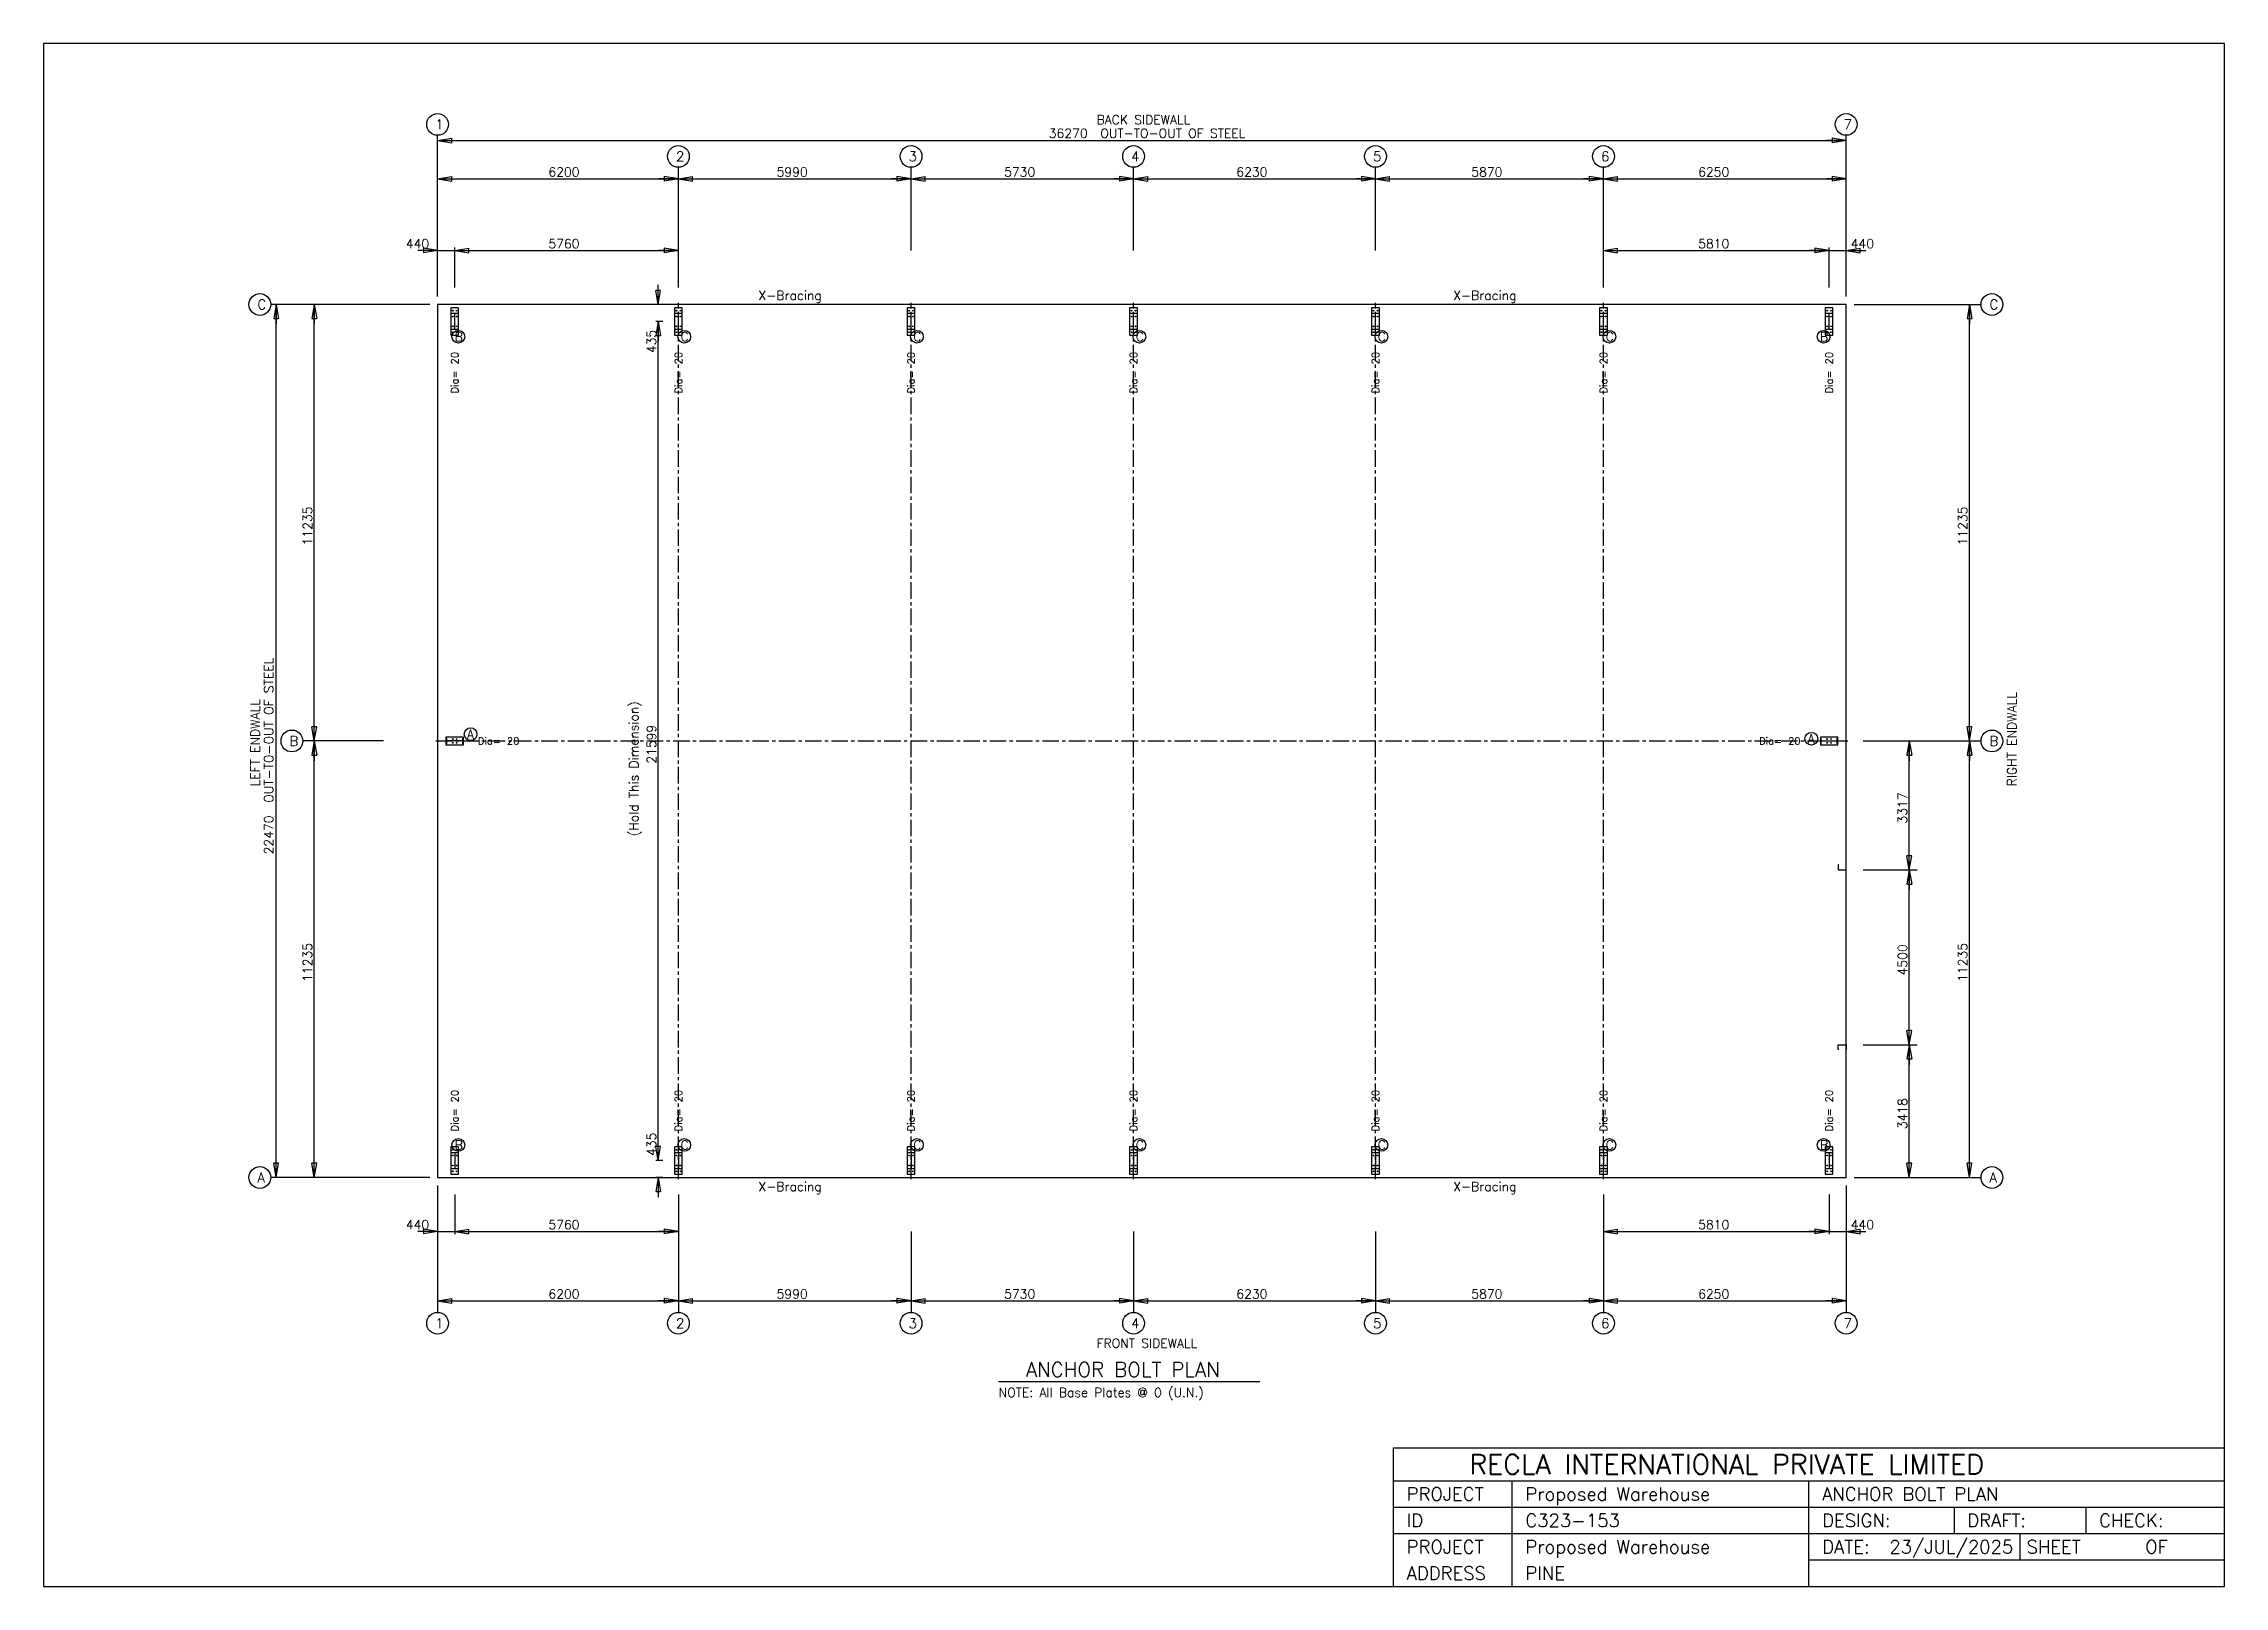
# Model space of a CAD drawing. Extents: x 0 to 56155, y 0 to 39709.
import ezdxf

# ---------------------------------------------------------------- set-up
doc = ezdxf.new("R2010")
doc.units = 0
doc.linetypes.add('CENTER', pattern=[679.206, 424.503, -84.901, 84.901, -84.901])
doc.linetypes.add('CONTIN', pattern=[0])
doc.layers.get('0').update_dxf_attribs({"linetype": 'CONTIN'})
for name, color, linetype in [('1', 7, 'CONTIN'), ('10', 10, 'CONTIN'), ('11', 7, 'CONTIN'), ('12', 6, 'CONTIN'), ('13', 1, 'CONTIN'), ('14', 7, 'CONTIN'), ('15', 7, 'CONTIN'), ('16', 7, 'CONTIN'), ('2', 6, 'CONTIN'), ('22', 7, 'CONTIN'), ('27', 1, 'CENTER')]:
    doc.layers.add(name, color=color, linetype=linetype)
doc.styles.add('SIMPLEX', font='SIMPLEX')

# ---------------------------------------------------------------- blocks, each defined once
blk = doc.blocks.new('WCOL')
for p, q in [((-224.138, 437.069), (224.138, 437.069)), ((-224.138, 0), (224.138, 0)), ((0, 437.069), (0, 0))]:
    blk.add_line(p, q)
blk = doc.blocks.new('BOLT_0')
at = {"layer": '1'}
blk.add_circle((0, 0), 25.4, dxfattribs=at)
blk = doc.blocks.new('SCCOL')
for p, q in [((224.138, 437.069), (0, 437.069)), ((0, 437.069), (0, 0)), ((0, 0), (224.138, 0)), ((224.138, 399.712), (224.138, 437.069)), ((224.138, 0), (224.138, 37.356))]:
    blk.add_line(p, q)
blk = doc.blocks.new('ARROW')
at = {"layer": '2'}
for p, q in [((0, 0), (-509.913, 0)), ((0, 0), (-364.224, 60.704)), ((-364.224, 60.704), (-364.224, -60.704)), ((0, 0), (-364.224, -60.704))]:
    blk.add_line(p, q, dxfattribs=at)
blk = doc.blocks.new('ANCHOR')
for p, q in [((0, 22470), (0, 0)), ((36270, 22470), (0, 22470)), ((36270, 0), (36270, 22470)), ((0, 0), (36270, 0))]:
    blk.add_line(p, q)
at = {"layer": '10'}
for p, q in [((540, 22387), (340, 22387)), ((340, 22387), (340, 21682.191)), ((540, 21682.191), (540, 22387)), ((6300, 22387), (6100, 22387)), ((6100, 22387), (6100, 21682.191)), ((6300, 21682.191), (6300, 22387)), ((12290, 22387), (12090, 22387)), ((12090, 22387), (12090, 21682.191)), ((12290, 21682.191), (12290, 22387)), ((18020, 22387), (17820, 22387)), ((17820, 22387), (17820, 21682.191)), ((18020, 21682.191), (18020, 22387)), ((24250, 22387), (24050, 22387)), ((24050, 22387), (24050, 21682.191)), ((24250, 21682.191), (24250, 22387)), ((30120, 22387), (29920, 22387)), ((29920, 22387), (29920, 21682.191)), ((30120, 21682.191), (30120, 22387)), ((35930, 22387), (35730, 22387)), ((35730, 22387), (35730, 21682.191)), ((35930, 21682.191), (35930, 22387)), ((340, 21682.191), (540, 21682.191)), ((6100, 21682.191), (6300, 21682.191)), ((12090, 21682.191), (12290, 21682.191)), ((17820, 21682.191), (18020, 21682.191)), ((24050, 21682.191), (24250, 21682.191)), ((29920, 21682.191), (30120, 21682.191)), ((35730, 21682.191), (35930, 21682.191)), ((665, 11335), (215, 11335)), ((215, 11335), (215, 11135)), ((665, 11135), (665, 11335)), ((36055, 11335), (35605, 11335)), ((35605, 11335), (35605, 11135)), ((36055, 11135), (36055, 11335)), ((215, 11135), (665, 11135)), ((35605, 11135), (36055, 11135)), ((340, 787.81), (340, 83)), ((540, 787.81), (340, 787.81)), ((540, 83), (540, 787.81)), ((6100, 787.81), (6100, 83)), ((6300, 787.81), (6100, 787.81)), ((6300, 83), (6300, 787.81)), ((12090, 787.81), (12090, 83)), ((12290, 787.81), (12090, 787.81)), ((12290, 83), (12290, 787.81)), ((17820, 787.81), (17820, 83)), ((18020, 787.81), (17820, 787.81)), ((18020, 83), (18020, 787.81)), ((24050, 787.81), (24050, 83)), ((24250, 787.81), (24050, 787.81)), ((24250, 83), (24250, 787.81)), ((29920, 787.81), (29920, 83)), ((30120, 787.81), (29920, 787.81)), ((30120, 83), (30120, 787.81)), ((35730, 787.81), (35730, 83)), ((35930, 787.81), (35730, 787.81)), ((35930, 83), (35930, 787.81)), ((340, 83), (540, 83)), ((6100, 83), (6300, 83)), ((12090, 83), (12290, 83)), ((17820, 83), (18020, 83)), ((24050, 83), (24250, 83)), ((29920, 83), (30120, 83)), ((35730, 83), (35930, 83))]:
    blk.add_line(p, q, dxfattribs=at)
at = {"layer": '12'}
for p, q in [((0, 22673.762), (0, 26826.25)), ((36270, 22673.762), (36270, 26826.25)), ((6200, 23862.371), (6200, 26001.863)), ((12190, 23862.371), (12190, 26001.863)), ((17920, 23862.371), (17920, 26001.863)), ((24150, 23862.371), (24150, 26001.863)), ((30020, 23862.371), (30020, 26001.863)), ((0, 22907.238), (0, 23932.84)), ((440, 22907.238), (440, 23932.84)), ((6200, 22907.238), (6200, 23932.84)), ((30020, 22907.238), (30020, 23932.84)), ((35830, 22907.238), (35830, 23932.84)), ((36270, 22907.238), (36270, 23932.84)), ((-203.762, 22470), (-4296.822, 22470)), ((36473.762, 22470), (39742.441, 22470)), ((-1392.37, 11235), (-3472.436, 11235)), ((36707.238, 11235), (38099.609, 11235)), ((37662.371, 11235), (39742.441, 11235)), ((36707.238, 7918), (38099.609, 7918)), ((36707.238, 3418), (38099.609, 3418)), ((-203.762, 0), (-4296.822, 0)), ((36473.762, 0), (39742.441, 0)), ((36707.238, 0), (38099.609, 0)), ((0, -203.762), (0, -3472.436)), ((0, -437.238), (0, -1462.838)), ((440, -437.238), (440, -1462.838)), ((6200, -437.238), (6200, -1462.838)), ((30020, -437.238), (30020, -1462.838)), ((35830, -437.238), (35830, -1462.838)), ((36270, -203.762), (36270, -3472.436)), ((36270, -437.238), (36270, -1462.838)), ((6200, -1392.37), (6200, -3472.436)), ((12190, -1392.37), (12190, -3472.436)), ((17920, -1392.37), (17920, -3472.436)), ((24150, -1392.37), (24150, -3472.436)), ((30020, -1392.37), (30020, -3472.436))]:
    blk.add_line(p, q, dxfattribs=at)
at = {"layer": '13'}
for centre in [(0, 27106.422), (36270, 27106.422), (6200, 26282.039), (12190, 26282.039), (17920, 26282.039), (24150, 26282.039), (30020, 26282.039), (-4576.994, 22470), (40022.609, 22470), (-3752.608, 11235), (40022.609, 11235), (-4576.994, 0), (40022.609, 0), (0, -3752.608), (6200, -3752.608), (12190, -3752.608), (17920, -3752.608), (24150, -3752.608), (30020, -3752.608), (36270, -3752.608)]:
    blk.add_circle(centre, 280.172, dxfattribs=at)
at = {"layer": '15'}
blk.add_line((14446.066, -5254.642), (21170.195, -5254.642), dxfattribs=at)
at = {"layer": '16'}
for centre in [(533.391, 21641.199), (6351.76, 21641.199), (12341.76, 21641.199), (18071.76, 21641.199), (24301.76, 21641.199), (30171.762, 21641.199), (35689.91, 21641.199), (850.129, 11410.108), (35373.172, 11293.369), (533.391, 836.584), (6351.76, 836.584), (12341.76, 836.584), (18071.76, 836.584), (24301.76, 836.584), (30171.762, 836.584), (35689.91, 836.584)]:
    blk.add_circle(centre, 163.434, dxfattribs=at)
at = {"layer": '2'}
for p, q in [((0, 26689.561), (36270, 26689.561)), ((0, 25704.717), (36270, 25704.717)), ((0, 23858.129), (6200, 23858.129)), ((30020, 23858.129), (36270, 23858.129)), ((-4160.132, 0), (-4160.132, 22470)), ((-3175.284, 0), (-3175.284, 22470)), ((5800.967, 22470), (5622.676, 22470)), ((39445.285, 0), (39445.285, 22470)), ((5800.967, 22034.596), (5622.676, 22034.596)), ((5682.106, 435.405), (5682.106, 22034.596)), ((37895.848, 0), (37895.848, 11235)), ((5800.967, 435.405), (5622.676, 435.405)), ((5800.967, 0), (5622.676, 0)), ((0, -1388.125), (6200, -1388.125)), ((30020, -1388.125), (36270, -1388.125)), ((0, -3175.284), (36270, -3175.284))]:
    blk.add_line(p, q, dxfattribs=at)
at = {"layer": '27'}
for p, q in [((6200, -46.695), (6200, 22516.695)), ((12190, -46.695), (12190, 22516.695)), ((17920, -46.695), (17920, 22516.695)), ((24150, -46.695), (24150, 22516.695)), ((30020, -46.695), (30020, 22516.695)), ((-46.695, 11235), (36316.695, 11235))]:
    blk.add_line(p, q, dxfattribs=at)
at = {"layer": '10'}
for name, p, xscale, yscale, zscale, rotation in [('WCOL', (440, 22240), 0.33461576, 0.94268976, 0.94268976, 180), ('WCOL', (6200, 22240), 0.33461576, 0.94268976, 0.94268976, 180), ('WCOL', (12190, 22240), 0.33461576, 0.94268976, 0.94268976, 180), ('WCOL', (17920, 22240), 0.33461576, 0.94268976, 0.94268976, 180), ('WCOL', (24150, 22240), 0.33461576, 0.94268976, 0.94268976, 180), ('WCOL', (30020, 22240), 0.33461576, 0.94268976, 0.94268976, 180), ('WCOL', (35830, 22240), 0.33461576, 0.94268976, 0.94268976, 180), ('WCOL', (230, 11235), 0.33461576, 0.938068, 0.938068, -90), ('WCOL', (36040, 11235), 0.33461576, 0.938068, 0.938068, 90), ('SCCOL', (36270, 7918), 0.56661604, 0.46491568, 0.46491568, 90), ('SCCOL', (36270, 3418), -0.5666161, 0.46491568, 0.46491568, 90)]:
    blk.add_blockref(name, p, dxfattribs=dict(at, xscale=xscale, yscale=yscale, zscale=zscale, rotation=rotation))
for name, p, xscale, yscale, zscale in [('BOLT_0', (390, 22312), 0.3937008, 0.3937008, 0.3937008), ('BOLT_0', (390, 22162), 0.3937008, 0.3937008, 0.3937008), ('BOLT_0', (390, 21907.188), 0.3937008, 0.3937008, 0.3937008), ('BOLT_0', (490, 22312), 0.3937008, 0.3937008, 0.3937008), ('BOLT_0', (490, 22162), 0.3937008, 0.3937008, 0.3937008), ('BOLT_0', (490, 21907.188), 0.3937008, 0.3937008, 0.3937008), ('BOLT_0', (6150, 22312), 0.3937008, 0.3937008, 0.3937008), ('BOLT_0', (6150, 22162), 0.3937008, 0.3937008, 0.3937008), ('BOLT_0', (6150, 21907.188), 0.3937008, 0.3937008, 0.3937008), ('BOLT_0', (6250, 22312), 0.3937008, 0.3937008, 0.3937008), ('BOLT_0', (6250, 22162), 0.3937008, 0.3937008, 0.3937008), ('BOLT_0', (6250, 21907.188), 0.3937008, 0.3937008, 0.3937008), ('BOLT_0', (12140, 22312), 0.3937008, 0.3937008, 0.3937008), ('BOLT_0', (12140, 22162), 0.3937008, 0.3937008, 0.3937008), ('BOLT_0', (12140, 21907.188), 0.3937008, 0.3937008, 0.3937008), ('BOLT_0', (12240, 22312), 0.3937008, 0.3937008, 0.3937008), ('BOLT_0', (12240, 22162), 0.3937008, 0.3937008, 0.3937008), ('BOLT_0', (12240, 21907.188), 0.3937008, 0.3937008, 0.3937008), ('BOLT_0', (17870, 22312), 0.3937008, 0.3937008, 0.3937008), ('BOLT_0', (17870, 22162), 0.3937008, 0.3937008, 0.3937008), ('BOLT_0', (17870, 21907.188), 0.3937008, 0.3937008, 0.3937008), ('BOLT_0', (17970, 22312), 0.3937008, 0.3937008, 0.3937008), ('BOLT_0', (17970, 22162), 0.3937008, 0.3937008, 0.3937008), ('BOLT_0', (17970, 21907.188), 0.3937008, 0.3937008, 0.3937008), ('BOLT_0', (24100, 22312), 0.3937008, 0.3937008, 0.3937008), ('BOLT_0', (24100, 22162), 0.3937008, 0.3937008, 0.3937008), ('BOLT_0', (24100, 21907.188), 0.3937008, 0.3937008, 0.3937008), ('BOLT_0', (24200, 22312), 0.3937008, 0.3937008, 0.3937008), ('BOLT_0', (24200, 22162), 0.3937008, 0.3937008, 0.3937008), ('BOLT_0', (24200, 21907.188), 0.3937008, 0.3937008, 0.3937008), ('BOLT_0', (29970, 22312), 0.3937008, 0.3937008, 0.3937008), ('BOLT_0', (29970, 22162), 0.3937008, 0.3937008, 0.3937008), ('BOLT_0', (29970, 21907.188), 0.3937008, 0.3937008, 0.3937008), ('BOLT_0', (30070, 22312), 0.3937008, 0.3937008, 0.3937008), ('BOLT_0', (30070, 22162), 0.3937008, 0.3937008, 0.3937008), ('BOLT_0', (30070, 21907.188), 0.3937008, 0.3937008, 0.3937008), ('BOLT_0', (35780, 22312), 0.3937008, 0.3937008, 0.3937008), ('BOLT_0', (35780, 22162), 0.3937008, 0.3937008, 0.3937008), ('BOLT_0', (35780, 21907.188), 0.3937008, 0.3937008, 0.3937008), ('BOLT_0', (35880, 22312), 0.3937008, 0.3937008, 0.3937008), ('BOLT_0', (35880, 22162), 0.3937008, 0.3937008, 0.3937008), ('BOLT_0', (35880, 21907.188), 0.3937008, 0.3937008, 0.3937008), ('BOLT_0', (390, 21757.191), 0.3937008, 0.3937008, 0.3937008), ('BOLT_0', (490, 21757.191), 0.3937008, 0.3937008, 0.3937008), ('BOLT_0', (6150, 21757.191), 0.3937008, 0.3937008, 0.3937008), ('BOLT_0', (6250, 21757.191), 0.3937008, 0.3937008, 0.3937008), ('BOLT_0', (12140, 21757.191), 0.3937008, 0.3937008, 0.3937008), ('BOLT_0', (12240, 21757.191), 0.3937008, 0.3937008, 0.3937008), ('BOLT_0', (17870, 21757.191), 0.3937008, 0.3937008, 0.3937008), ('BOLT_0', (17970, 21757.191), 0.3937008, 0.3937008, 0.3937008), ('BOLT_0', (24100, 21757.191), 0.3937008, 0.3937008, 0.3937008), ('BOLT_0', (24200, 21757.191), 0.3937008, 0.3937008, 0.3937008), ('BOLT_0', (29970, 21757.191), 0.3937008, 0.3937008, 0.3937008), ('BOLT_0', (30070, 21757.191), 0.3937008, 0.3937008, 0.3937008), ('BOLT_0', (35780, 21757.191), 0.3937008, 0.3937008, 0.3937008), ('BOLT_0', (35880, 21757.191), 0.3937008, 0.3937008, 0.3937008), ('BOLT_0', (390, 11285), 0.3937008, 0.3937008, 0.3937008), ('BOLT_0', (490, 11285), 0.3937008, 0.3937008, 0.3937008), ('BOLT_0', (35780, 11285), 0.3937008, 0.3937008, 0.3937008), ('BOLT_0', (35880, 11285), 0.3937008, 0.3937008, 0.3937008), ('BOLT_0', (390, 11185), 0.3937008, 0.3937008, 0.3937008), ('BOLT_0', (490, 11185), 0.3937008, 0.3937008, 0.3937008), ('BOLT_0', (35780, 11185), 0.3937008, 0.3937008, 0.3937008), ('BOLT_0', (35880, 11185), 0.3937008, 0.3937008, 0.3937008), ('WCOL', (440, 230), 0.33461576, 0.94268976, 0.94268976), ('BOLT_0', (390, 712.81), 0.3937008, 0.3937008, 0.3937008), ('BOLT_0', (390, 562.81), 0.3937008, 0.3937008, 0.3937008), ('BOLT_0', (490, 712.81), 0.3937008, 0.3937008, 0.3937008), ('BOLT_0', (490, 562.81), 0.3937008, 0.3937008, 0.3937008), ('WCOL', (6200, 230), 0.33461576, 0.94268976, 0.94268976), ('BOLT_0', (6150, 712.81), 0.3937008, 0.3937008, 0.3937008), ('BOLT_0', (6150, 562.81), 0.3937008, 0.3937008, 0.3937008), ('BOLT_0', (6250, 712.81), 0.3937008, 0.3937008, 0.3937008), ('BOLT_0', (6250, 562.81), 0.3937008, 0.3937008, 0.3937008), ('WCOL', (12190, 230), 0.33461576, 0.94268976, 0.94268976), ('BOLT_0', (12140, 712.81), 0.3937008, 0.3937008, 0.3937008), ('BOLT_0', (12140, 562.81), 0.3937008, 0.3937008, 0.3937008), ('BOLT_0', (12240, 712.81), 0.3937008, 0.3937008, 0.3937008), ('BOLT_0', (12240, 562.81), 0.3937008, 0.3937008, 0.3937008), ('WCOL', (17920, 230), 0.33461576, 0.94268976, 0.94268976), ('BOLT_0', (17870, 712.81), 0.3937008, 0.3937008, 0.3937008), ('BOLT_0', (17870, 562.81), 0.3937008, 0.3937008, 0.3937008), ('BOLT_0', (17970, 712.81), 0.3937008, 0.3937008, 0.3937008), ('BOLT_0', (17970, 562.81), 0.3937008, 0.3937008, 0.3937008), ('WCOL', (24150, 230), 0.33461576, 0.94268976, 0.94268976), ('BOLT_0', (24100, 712.81), 0.3937008, 0.3937008, 0.3937008), ('BOLT_0', (24100, 562.81), 0.3937008, 0.3937008, 0.3937008), ('BOLT_0', (24200, 712.81), 0.3937008, 0.3937008, 0.3937008), ('BOLT_0', (24200, 562.81), 0.3937008, 0.3937008, 0.3937008), ('WCOL', (30020, 230), 0.33461576, 0.94268976, 0.94268976), ('BOLT_0', (29970, 712.81), 0.3937008, 0.3937008, 0.3937008), ('BOLT_0', (29970, 562.81), 0.3937008, 0.3937008, 0.3937008), ('BOLT_0', (30070, 712.81), 0.3937008, 0.3937008, 0.3937008), ('BOLT_0', (30070, 562.81), 0.3937008, 0.3937008, 0.3937008), ('WCOL', (35830, 230), 0.33461576, 0.94268976, 0.94268976), ('BOLT_0', (35780, 712.81), 0.3937008, 0.3937008, 0.3937008), ('BOLT_0', (35780, 562.81), 0.3937008, 0.3937008, 0.3937008), ('BOLT_0', (35880, 712.81), 0.3937008, 0.3937008, 0.3937008), ('BOLT_0', (35880, 562.81), 0.3937008, 0.3937008, 0.3937008), ('BOLT_0', (390, 308), 0.3937008, 0.3937008, 0.3937008), ('BOLT_0', (390, 158), 0.3937008, 0.3937008, 0.3937008), ('BOLT_0', (490, 308), 0.3937008, 0.3937008, 0.3937008), ('BOLT_0', (490, 158), 0.3937008, 0.3937008, 0.3937008), ('BOLT_0', (6150, 308), 0.3937008, 0.3937008, 0.3937008), ('BOLT_0', (6150, 158), 0.3937008, 0.3937008, 0.3937008), ('BOLT_0', (6250, 308), 0.3937008, 0.3937008, 0.3937008), ('BOLT_0', (6250, 158), 0.3937008, 0.3937008, 0.3937008), ('BOLT_0', (12140, 308), 0.3937008, 0.3937008, 0.3937008), ('BOLT_0', (12140, 158), 0.3937008, 0.3937008, 0.3937008), ('BOLT_0', (12240, 308), 0.3937008, 0.3937008, 0.3937008), ('BOLT_0', (12240, 158), 0.3937008, 0.3937008, 0.3937008), ('BOLT_0', (17870, 308), 0.3937008, 0.3937008, 0.3937008), ('BOLT_0', (17870, 158), 0.3937008, 0.3937008, 0.3937008), ('BOLT_0', (17970, 308), 0.3937008, 0.3937008, 0.3937008), ('BOLT_0', (17970, 158), 0.3937008, 0.3937008, 0.3937008), ('BOLT_0', (24100, 308), 0.3937008, 0.3937008, 0.3937008), ('BOLT_0', (24100, 158), 0.3937008, 0.3937008, 0.3937008), ('BOLT_0', (24200, 308), 0.3937008, 0.3937008, 0.3937008), ('BOLT_0', (24200, 158), 0.3937008, 0.3937008, 0.3937008), ('BOLT_0', (29970, 308), 0.3937008, 0.3937008, 0.3937008), ('BOLT_0', (29970, 158), 0.3937008, 0.3937008, 0.3937008), ('BOLT_0', (30070, 308), 0.3937008, 0.3937008, 0.3937008), ('BOLT_0', (30070, 158), 0.3937008, 0.3937008, 0.3937008), ('BOLT_0', (35780, 308), 0.3937008, 0.3937008, 0.3937008), ('BOLT_0', (35780, 158), 0.3937008, 0.3937008, 0.3937008), ('BOLT_0', (35880, 308), 0.3937008, 0.3937008, 0.3937008), ('BOLT_0', (35880, 158), 0.3937008, 0.3937008, 0.3937008)]:
    blk.add_blockref(name, p, dxfattribs=dict(at, xscale=xscale, yscale=yscale, zscale=zscale))
at = {"layer": '2'}
for p, rotation in [((0, 26689.561), 180), ((0, 25704.717), 180), ((6200, 25704.717), 180), ((12190, 25704.717), 180), ((17920, 25704.717), 180), ((24150, 25704.717), 180), ((30020, 25704.717), 180), ((0, 23858.129), 360), ((440, 23858.129), 180), ((440, 23858.129), 180), ((30020, 23858.129), 180), ((35830, 23858.129), 360), ((36270, 23858.129), 180), ((-4160.132, 22470), 90), ((-3175.284, 22470), 90), ((5682.106, 22470), 270), ((39445.285, 22470), 90), ((5682.106, 22034.596), 90), ((-3175.284, 11235), 270), ((-3175.284, 11235), 90), ((37895.848, 11235), 90), ((39445.285, 11235), 270), ((39445.285, 11235), 90), ((37895.848, 7918), 270), ((37895.848, 7918), 90), ((37895.848, 3418), 270), ((37895.848, 3418), 90), ((5682.106, 435.405), 270), ((-4160.132, 0), 270), ((-3175.284, 0), 270), ((5682.106, 0), 90), ((37895.848, 0), 270), ((39445.285, 0), 270), ((0, -1388.125), 360), ((440, -1388.125), 180), ((440, -1388.125), 180), ((30020, -1388.125), 180), ((35830, -1388.125), 360), ((36270, -1388.125), 180), ((0, -3175.284), 180), ((6200, -3175.284), 180), ((12190, -3175.284), 180), ((17920, -3175.284), 180), ((24150, -3175.284), 180), ((30020, -3175.284), 180)]:
    blk.add_blockref('ARROW', p, dxfattribs=dict(at, rotation=rotation))
for p in [(36270, 26689.561), (6200, 25704.717), (12190, 25704.717), (17920, 25704.717), (24150, 25704.717), (30020, 25704.717), (36270, 25704.717), (6200, 23858.129), (35830, 23858.129), (6200, -1388.125), (35830, -1388.125), (6200, -3175.284), (12190, -3175.284), (17920, -3175.284), (24150, -3175.284), (30020, -3175.284), (36270, -3175.284)]:
    blk.add_blockref('ARROW', p, dxfattribs=at)
at = {"layer": '11', "style": 'SIMPLEX'}
for s, height, p in [('36270', 233.477, (15736.732, 26760.877)), ('6200', 233.477, (2853.047, 25763.082)), ('5990', 233.477, (8728.047, 25763.082)), ('5730', 233.477, (14588.047, 25763.082)), ('6230', 233.477, (20568.049, 25763.082)), ('5870', 233.477, (26618.049, 25763.082)), ('6250', 233.477, (32458.049, 25763.082)), ('440', 233.477, (-817.169, 23916.494)), ('5760', 233.477, (2853.047, 23916.494)), ('5810', 233.477, (32458.049, 23916.494)), ('440', 233.477, (36386.734, 23916.494)), ('20', 186.781, (1784.036, 11141.609)), ('20', 186.781, (34775.473, 11141.609)), ('440', 233.477, (-817.169, -1329.756)), ('5760', 233.477, (2853.047, -1329.756)), ('5810', 233.477, (32458.049, -1329.756)), ('440', 233.477, (36386.734, -1329.756)), ('6200', 233.477, (2853.047, -3116.915)), ('5990', 233.477, (8728.047, -3116.915)), ('5730', 233.477, (14588.047, -3116.915)), ('6230', 233.477, (20568.049, -3116.915)), ('5870', 233.477, (26618.049, -3116.915)), ('6250', 233.477, (32458.049, -3116.915))]:
    blk.add_text(s, height=height, dxfattribs=at).set_placement(p)
for s, height, p in [('435', 233.477, (5623.737, 21217.428)), ('20', 186.781, (533.391, 20926.76)), ('20', 186.781, (6293.391, 20926.76)), ('20', 186.781, (12283.391, 20926.76)), ('20', 186.781, (18013.393, 20926.76)), ('20', 186.781, (24243.393, 20926.76)), ('20', 186.781, (30113.389, 20926.76)), ('20', 186.781, (35923.387, 20926.76)), ('11235', 233.477, (-3233.653, 16268.809)), ('11235', 233.477, (39386.922, 16268.809)), ('21599', 233.477, (5623.737, 10651.309)), ('3317', 233.477, (37837.48, 9109.547)), ('22470', 233.477, (-4231.448, 8316.54)), ('11235', 233.477, (-3233.653, 5033.808)), ('4500', 233.477, (37837.48, 5201.047)), ('11235', 233.477, (39386.922, 5033.808)), ('20', 186.781, (533.391, 1933.925)), ('20', 186.781, (6293.391, 1933.925)), ('20', 186.781, (12283.391, 1933.925)), ('20', 186.781, (18013.393, 1933.925)), ('20', 186.781, (24243.393, 1933.925)), ('20', 186.781, (30113.389, 1933.925)), ('20', 186.781, (35923.387, 1933.925)), ('3418', 233.477, (37837.48, 1242.047)), ('435', 233.477, (5623.737, 552.143))]:
    blk.add_text(s, height=height, rotation=90, dxfattribs=at).set_placement(p)
at = {"layer": '13', "style": 'SIMPLEX'}
for s, p in [('1', (-63.039, 26980.346)), ('7', (36206.961, 26980.346)), ('2', (6136.961, 26155.965)), ('3', (12126.961, 26155.965)), ('4', (17856.965, 26155.965)), ('5', (24086.965, 26155.965)), ('6', (29956.961, 26155.965)), ('C', (-4640.033, 22343.922)), ('C', (39959.566, 22343.922)), ('B', (-3815.647, 11108.923)), ('B', (39959.566, 11108.923)), ('A', (-4640.033, -126.077)), ('A', (39959.566, -126.077)), ('1', (-63.039, -3878.686)), ('2', (6136.961, -3878.686)), ('3', (12126.961, -3878.686)), ('4', (17856.965, -3878.686)), ('5', (24086.965, -3878.686)), ('6', (29956.961, -3878.686)), ('7', (36206.961, -3878.686))]:
    blk.add_text(s, height=252.155, dxfattribs=at).set_placement(p)
at = {"layer": '15', "style": 'SIMPLEX'}
for s, height, p in [('BACK SIDEWALL', 233.477, (16967.615, 27111.092)), (' OUT-TO-OUT OF STEEL', 233.477, (16904.115, 26760.877)), ('FRONT SIDEWALL', 233.477, (16967.615, -4382.996)), ('ANCHOR BOLT PLAN', 373.563, (15146.497, -5130.121)), ('NOTE: All Base Plates @ 0 (U.N.)', 233.477, (14446.066, -5651.553))]:
    blk.add_text(s, height=height, dxfattribs=at).set_placement(p)
for s, p in [(' OUT-TO-OUT OF STEEL', (-4231.448, 9483.924)), ('RIGHT ENDWALL', (40652.992, 10067.616)), ('LEFT ENDWALL', (-4581.663, 10067.616)), ('(Hold This Dimension)', (5168.458, 8783.494))]:
    blk.add_text(s, height=233.477, rotation=90, dxfattribs=at).set_placement(p)
at = {"layer": '16', "style": 'SIMPLEX'}
for s, height, p in [('B', 233.477, (440, 21524.461)), ('C', 233.477, (6258.37, 21524.461)), ('C', 233.477, (12248.369, 21524.461)), ('C', 233.477, (17978.367, 21524.461)), ('C', 233.477, (24208.367, 21524.461)), ('C', 233.477, (30078.371, 21524.461)), ('B', 233.477, (35596.523, 21524.461)), ('A', 233.477, (756.738, 11293.369)), ('Dia=', 186.781, (1036.911, 11141.609)), ('Dia=', 186.781, (34028.348, 11141.609)), ('A', 233.477, (35279.785, 11176.631)), ('B', 233.477, (440, 719.846)), ('C', 233.477, (6258.37, 719.846)), ('C', 233.477, (12248.369, 719.846)), ('C', 233.477, (17978.367, 719.846)), ('C', 233.477, (24208.367, 719.846)), ('C', 233.477, (30078.371, 719.846)), ('B', 233.477, (35596.523, 719.846))]:
    blk.add_text(s, height=height, dxfattribs=at).set_placement(p)
for p in [(533.391, 20179.637), (6293.391, 20179.637), (12283.391, 20179.637), (18013.393, 20179.637), (24243.393, 20179.637), (30113.389, 20179.637), (35923.387, 20179.637), (533.391, 1186.799), (6293.391, 1186.799), (12283.391, 1186.799), (18013.393, 1186.799), (24243.393, 1186.799), (30113.389, 1186.799), (35923.387, 1186.799)]:
    blk.add_text('Dia=', height=186.781, rotation=90, dxfattribs=at).set_placement(p)
at = {"layer": '2', "style": 'SIMPLEX'}
for p in [(8261.094, 22586.738), (26151.092, 22586.738), (8261.094, -350.215), (26151.092, -350.215)]:
    blk.add_text('X-Bracing', height=233.477, dxfattribs=at).set_placement(p)

msp = doc.modelspace()

# ---------------------------------------------------------------- linework, layer by layer
for p, q in [((34759.793, 0), (34759.793, 3565.827)), ((34759.793, 3565.827), (56154.754, 3565.827)), ((34759.793, 2716.821), (56154.754, 2716.821)), ((37816.215, 0), (37816.215, 2716.821)), ((45457.273, 0), (45457.273, 2716.821)), ((34759.793, 2037.615), (56154.754, 2037.615)), ((49192.902, 2037.615), (49192.902, 1358.41)), ((52588.93, 2037.615), (52588.93, 1358.41)), ((34759.793, 1358.41), (56154.754, 1358.41)), ((50890.91, 1358.41), (50890.91, 679.205)), ((45457.273, 679.205), (56154.754, 679.205))]:
    msp.add_line(p, q)
at = {"layer": '22'}
for p, q in [((56154.754, 39709.441), (0, 39709.441)), ((0, 39709.441), (0, 0)), ((56154.754, 0), (56154.754, 39709.441)), ((0, 0), (56154.754, 0))]:
    msp.add_line(p, q, dxfattribs=at)

# ---------------------------------------------------------------- block references
msp.add_blockref('ANCHOR', (10145.792, 10524.851))

# ---------------------------------------------------------------- texts
at = {"layer": '14', "style": 'SIMPLEX'}
for s, height, p in [('RECLA INTERNATIONAL PRIVATE LIMITED', 509.404, (36712.504, 2886.622)), ('PROJECT', 339.603, (35099.395, 2207.417)), ('Proposed Warehouse', 339.603, (38155.82, 2207.417)), ('ANCHOR BOLT PLAN', 339.603, (45796.875, 2207.417)), ('ID', 339.603, (35099.395, 1528.212)), ('C323-153', 339.603, (38155.82, 1528.212)), ('DESIGN:', 339.603, (45796.875, 1528.212)), ('DRAFT:', 339.603, (49532.504, 1528.212)), ('CHECK:', 339.603, (52928.531, 1528.212)), ('PROJECT', 339.603, (35099.395, 849.006)), ('Proposed Warehouse', 339.603, (38155.82, 849.006)), ('DATE:', 339.603, (45796.875, 849.006)), ('23/JUL/2025', 339.603, (47528.848, 849.006)), ('SHEET', 339.603, (51060.715, 849.006)), ('OF', 339.603, (54117.137, 849.006)), ('ADDRESS', 339.603, (35099.395, 169.801)), ('PINE', 339.603, (38155.82, 169.801))]:
    msp.add_text(s, height=height, dxfattribs=at).set_placement(p)

doc.saveas('drawing.dxf')
